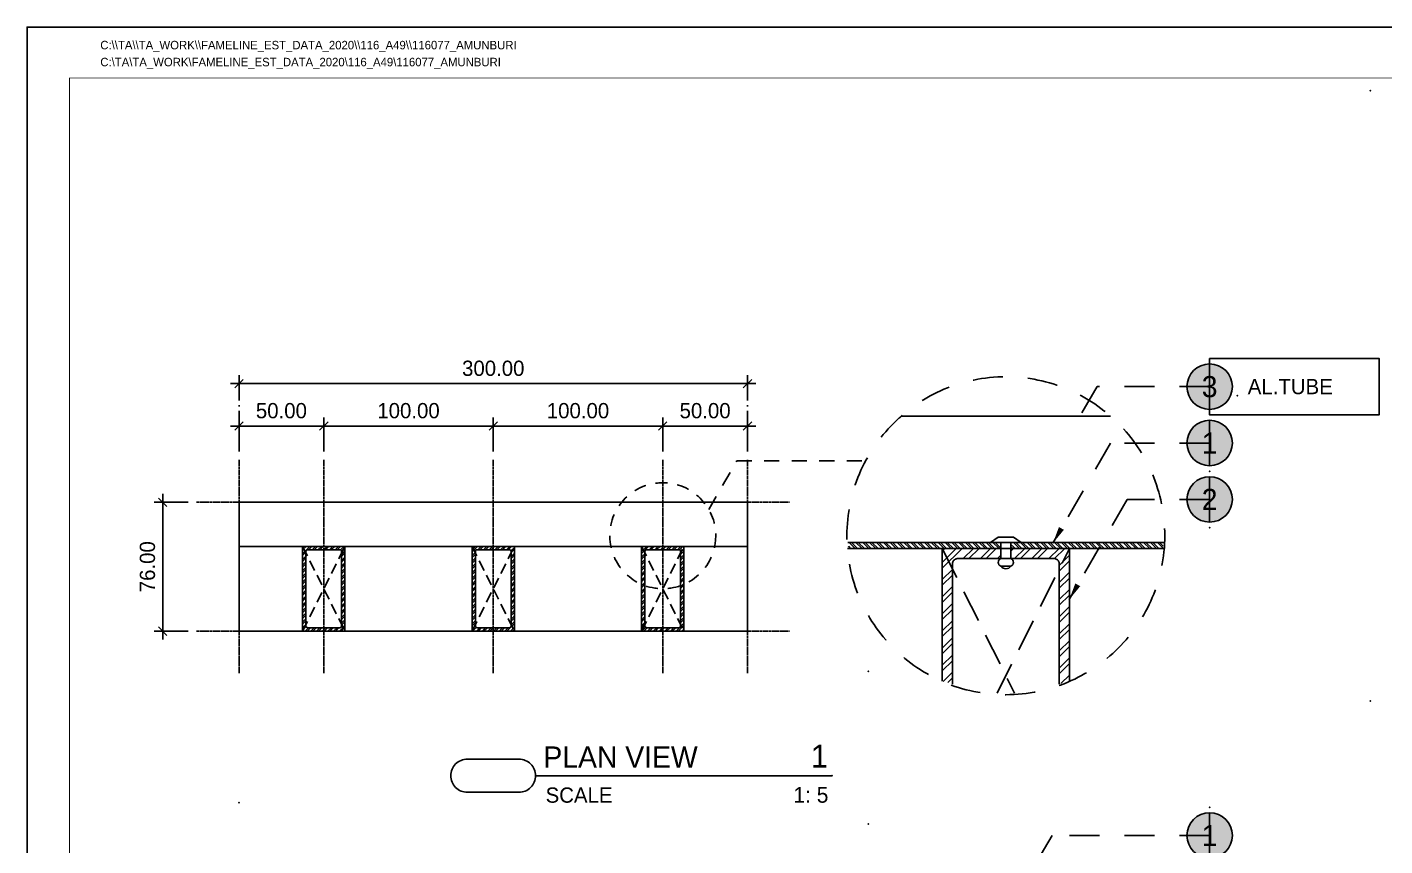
# Model space of a CAD drawing. Header units: millimetres. Extents: x -244126 to 368105, y -173968 to 259060.
# Drawn here: x -9482 to -8681, y 37426 to 37909 of the extents above; entities that cross this region are included whole.
import ezdxf
from ezdxf.enums import TextEntityAlignment as Align
from ezdxf.xclip import XClip

# ---------------------------------------------------------------- set-up
doc = ezdxf.new("R2010")
doc.units = ezdxf.units.MM
doc.header["$MEASUREMENT"] = 0
doc.header["$XCLIPFRAME"] = 0
for name, pattern in [('005_GG_TA_LINE', [13.75, 5, -1.25, 1.25, -1.25, 5]), ('ACAD_ISO04W100', [30, 24, -3, 0, -3]), ('BORDER2', [22.225, 6.35, -3.175, 6.35, -3.175, 0, -3.175]), ('CENTER', [2, 1.25, -0.25, 0.25, -0.25]), ('HIDDEN', [9.525, 6.35, -3.175]), ('TA_GL_000.00010', [0.000275, 0.0001, -2.5e-05, 2.5e-05, -2.5e-05, 0.0001]), ('TA_HL_001.00', [6.5, 3.55, -2.95]), ('TA_HL_002.00', [13, 7.1, -5.9]), ('TA_HL_003.00000', [19.5, 10.65, -8.85]), ('TA_HL_005.00000', [32.5, 17.75, -14.75])]:
    doc.linetypes.add(name, pattern=pattern)
for name, color, linetype in [('000 - D I M', 6, 'Continuous'), ('000 - GRID', 8, 'CENTER'), ('000 - H A T C H', 8, 'Continuous'), ('000 - H I D D E N', 7, 'Continuous'), ('000 - L I N E 0.1', 1, 'Continuous'), ('000 - SYMBOL CON', 1, 'Continuous'), ('000 - T E X T', 4, 'Continuous'), ('000 - TITLEBLOCK', 4, 'Continuous'), ('000 - WIPEOUT', 250, 'Continuous'), ('001 - ASCESSORIES', 1, 'Continuous'), ('002 - STRUCTURAL STEEL', 4, 'Continuous'), ('A04_TUBE SERIES', 7, 'Continuous')]:
    doc.layers.add(name, color=color, linetype=linetype)
doc.styles.add('BROWALLIA', font='BrowalliaUPC.ttf')
doc.styles.add('Cetury Gothic', font='GOTHIC.TTF')
doc.styles.add('CORDIA', font='cordia.shx')
doc.styles.add('MtXpl_BrowalliaUPC', font='BrowalliaUPC.ttf')
doc.styles.add('TA', font='Cordia New.ttf', dxfattribs={"height": 4.5})
doc.dimstyles.new('DIM E-E', dxfattribs={"dimscale": 2, "dimtxt": 0.18, "dimasz": 0.1, "dimexe": 0.1, "dimexo": 0.1, "dimgap": 0.09, "dimtad": 1, "dimtoh": 1, "dimzin": 0, "dimdsep": 46, "dimtxsty": 'CORDIA', "dimblk": 'OBLIQUE', "dimcen": 0.1, "dimdle": 0.1, "dimclrd": 40, "dimclre": 140, "dimclrt": 3, "dimadec": 0, "dimazin": 0, "dimtfac": 1, "dimtix": 1, "dimtmove": 2, "dimatfit": 3, "dimfxl": 1, "dimtolj": 1, "dimtzin": 0, "dimarcsym": 0})
pattern_1 = [(45, (7e-15, 37.5), (-1.6838, 1.6838), []), (45, (1.1225, 37.5), (-1.6838, 1.6838), [])]

# ---------------------------------------------------------------- blocks, each defined once
blk = doc.blocks.new('*U975')
at = {"color": 250}
blk.add_wipeout([(12.5, 0), (12.5, 50), (-12.5, 50), (-12.5, 0)], dxfattribs=at).dxf.layer = '000 - WIPEOUT'
at = {"layer": '000 - H I D D E N', "color": 8, "linetype": 'HIDDEN'}
for p, q in [((12.5, 0), (-12.5, 50)), ((12.5, 50), (-12.5, 0))]:
    blk.add_line(p, q, dxfattribs=at)
at = {"layer": '002 - STRUCTURAL STEEL', "color": 0}
blk.add_lwpolyline([(12.5, 0), (12.5, 50), (-12.5, 50), (-12.5, 0)], close=True, dxfattribs=at)
blk.add_lwpolyline([(10.5, 3), (10.5, 47, 0.414214), (9.5, 48), (-9.5, 48, 0.414214), (-10.5, 47), (-10.5, 3, 0.414214), (-9.5, 2), (9.5, 2, 0.414214)], format="xyb", close=True, dxfattribs=at)
at = {"layer": 'Defpoints', "color": 250}
blk.add_lwpolyline([(12.5, 0), (12.5, 50), (-12.5, 50), (-12.5, 0)], close=True, dxfattribs=at)
at = {"color": 250}
blk.add_wipeout([(12.5, 0), (12.5, 50), (-12.5, 50), (-12.5, 0)], dxfattribs=at).dxf.layer = '000 - WIPEOUT'
at = {"layer": '000 - H A T C H'}
h = blk.add_hatch(dxfattribs=at)
h.set_pattern_fill('ANSI32', color=256, scale=0.25)
h.set_pattern_definition(pattern_1)
h.paths.add_polyline_path([(12.5, 0), (12.5, 50), (-12.5, 50), (-12.5, 0)])
edge = h.paths.add_edge_path(flags=16)
edge.add_line((10.5, 3), (10.5, 47))
edge.add_arc((9.5, 47), 1, 360, 450)
edge.add_line((9.5, 48), (-9.5, 48))
edge.add_arc((-9.5, 47), 1, 90, 180)
edge.add_line((-10.5, 47), (-10.5, 3))
edge.add_arc((-9.5, 3), 1, 180, 270)
edge.add_line((-9.5, 2), (9.5, 2))
edge.add_arc((9.5, 3), 1, 270, 360)
at = {"layer": '000 - H I D D E N', "color": 8, "linetype": 'HIDDEN'}
for p, q in [((12.5, 0), (-12.5, 50)), ((12.5, 50), (-12.5, 0))]:
    blk.add_line(p, q, dxfattribs=at)
at = {"layer": '002 - STRUCTURAL STEEL', "color": 0}
blk.add_lwpolyline([(12.5, 0), (12.5, 50), (-12.5, 50), (-12.5, 0)], close=True, dxfattribs=at)
blk.add_lwpolyline([(10.5, 3), (10.5, 47, 0.414214), (9.5, 48), (-9.5, 48, 0.414214), (-10.5, 47), (-10.5, 3, 0.414214), (-9.5, 2), (9.5, 2, 0.414214)], format="xyb", close=True, dxfattribs=at)
at = {"layer": 'Defpoints', "color": 250}
blk.add_lwpolyline([(12.5, 0), (12.5, 50), (-12.5, 50), (-12.5, 0)], close=True, dxfattribs=at)
blk = doc.blocks.new('*U984')
at = {"color": 1}
blk.add_wipeout([(83.48, -11.8), (0, -11.8), (0, 13), (83.48, 13)], dxfattribs=at).dxf.layer = '000 - WIPEOUT'
at = {"layer": '000 - H A T C H'}
h = blk.add_hatch(dxfattribs=at)
h.set_pattern_fill('ANSI32', color=256, scale=0.1)
h.set_pattern_definition([(45, (-5731.1298, 1923.6273), (-0.67351921, 0.67351921), []), (45, (-5730.6808, 1923.6273), (-0.67351921, 0.67351921), [])])
h.paths.add_polyline_path([(0, -13), (83.48, -13), (83.48, -11.8), (0, -11.8)])
at = {"layer": '001 - ASCESSORIES', "color": 1}
blk.add_lwpolyline([(83.48, -11.8), (0, -11.8), (0, 13), (83.48, 13)], close=True, dxfattribs=at)
at = {"layer": '001 - ASCESSORIES', "color": 0}
blk.add_lwpolyline([(0, -13), (83.48, -13), (83.48, -11.8), (0, -11.8)], close=True, dxfattribs=at)
blk = doc.blocks.new('*U972')
at = {"color": 0}
blk.add_wipeout([(-150, 13), (150, 13), (150, -13), (-150, -13)], dxfattribs=at).dxf.layer = '000 - WIPEOUT'
at = {"layer": '002 - STRUCTURAL STEEL', "color": 0, "linetype": 'ByBlock'}
blk.add_lwpolyline([(-150, 13), (150, 13), (150, -13), (-150, -13)], close=True, dxfattribs=at)
blk = doc.blocks.new('*U973')
at = {"color": 250}
blk.add_wipeout([(12.5, 0), (12.5, 50), (-12.5, 50), (-12.5, 0)], dxfattribs=at).dxf.layer = '000 - WIPEOUT'
at = {"layer": '000 - H I D D E N', "color": 8, "linetype": 'HIDDEN'}
for p, q in [((12.5, 0), (-12.5, 50)), ((12.5, 50), (-12.5, 0))]:
    blk.add_line(p, q, dxfattribs=at)
at = {"layer": '002 - STRUCTURAL STEEL', "color": 0}
blk.add_lwpolyline([(12.5, 0), (12.5, 50), (-12.5, 50), (-12.5, 0)], close=True, dxfattribs=at)
blk.add_lwpolyline([(10.5, 3), (10.5, 47, 0.414214), (9.5, 48), (-9.5, 48, 0.414214), (-10.5, 47), (-10.5, 3, 0.414214), (-9.5, 2), (9.5, 2, 0.414214)], format="xyb", close=True, dxfattribs=at)
at = {"layer": 'Defpoints', "color": 250}
blk.add_lwpolyline([(12.5, 0), (12.5, 50), (-12.5, 50), (-12.5, 0)], close=True, dxfattribs=at)
at = {"color": 250}
blk.add_wipeout([(12.5, 0), (12.5, 50), (-12.5, 50), (-12.5, 0)], dxfattribs=at).dxf.layer = '000 - WIPEOUT'
at = {"layer": '000 - H A T C H'}
h = blk.add_hatch(dxfattribs=at)
h.set_pattern_fill('ANSI32', color=256, scale=0.25)
h.set_pattern_definition(pattern_1)
h.paths.add_polyline_path([(12.5, 0), (12.5, 50), (-12.5, 50), (-12.5, 0)])
edge = h.paths.add_edge_path(flags=16)
edge.add_line((10.5, 3), (10.5, 47))
edge.add_arc((9.5, 47), 1, 360, 450)
edge.add_line((9.5, 48), (-9.5, 48))
edge.add_arc((-9.5, 47), 1, 90, 180)
edge.add_line((-10.5, 47), (-10.5, 3))
edge.add_arc((-9.5, 3), 1, 180, 270)
edge.add_line((-9.5, 2), (9.5, 2))
edge.add_arc((9.5, 3), 1, 270, 360)
at = {"layer": '000 - H I D D E N', "color": 8, "linetype": 'HIDDEN'}
for p, q in [((12.5, 0), (-12.5, 50)), ((12.5, 50), (-12.5, 0))]:
    blk.add_line(p, q, dxfattribs=at)
at = {"layer": '002 - STRUCTURAL STEEL', "color": 0}
blk.add_lwpolyline([(12.5, 0), (12.5, 50), (-12.5, 50), (-12.5, 0)], close=True, dxfattribs=at)
blk.add_lwpolyline([(10.5, 3), (10.5, 47, 0.414214), (9.5, 48), (-9.5, 48, 0.414214), (-10.5, 47), (-10.5, 3, 0.414214), (-9.5, 2), (9.5, 2, 0.414214)], format="xyb", close=True, dxfattribs=at)
at = {"layer": 'Defpoints', "color": 250}
blk.add_lwpolyline([(12.5, 0), (12.5, 50), (-12.5, 50), (-12.5, 0)], close=True, dxfattribs=at)
blk = doc.blocks.new('*U974')
at = {"color": 250}
blk.add_wipeout([(12.5, 0), (12.5, 50), (-12.5, 50), (-12.5, 0)], dxfattribs=at).dxf.layer = '000 - WIPEOUT'
at = {"layer": '000 - H I D D E N', "color": 8, "linetype": 'HIDDEN'}
for p, q in [((12.5, 0), (-12.5, 50)), ((12.5, 50), (-12.5, 0))]:
    blk.add_line(p, q, dxfattribs=at)
at = {"layer": '002 - STRUCTURAL STEEL', "color": 0}
blk.add_lwpolyline([(12.5, 0), (12.5, 50), (-12.5, 50), (-12.5, 0)], close=True, dxfattribs=at)
blk.add_lwpolyline([(10.5, 3), (10.5, 47, 0.414214), (9.5, 48), (-9.5, 48, 0.414214), (-10.5, 47), (-10.5, 3, 0.414214), (-9.5, 2), (9.5, 2, 0.414214)], format="xyb", close=True, dxfattribs=at)
at = {"layer": 'Defpoints', "color": 250}
blk.add_lwpolyline([(12.5, 0), (12.5, 50), (-12.5, 50), (-12.5, 0)], close=True, dxfattribs=at)
at = {"color": 250}
blk.add_wipeout([(12.5, 0), (12.5, 50), (-12.5, 50), (-12.5, 0)], dxfattribs=at).dxf.layer = '000 - WIPEOUT'
at = {"layer": '000 - H A T C H'}
h = blk.add_hatch(dxfattribs=at)
h.set_pattern_fill('ANSI32', color=256, scale=0.25)
h.set_pattern_definition(pattern_1)
h.paths.add_polyline_path([(12.5, 0), (12.5, 50), (-12.5, 50), (-12.5, 0)])
edge = h.paths.add_edge_path(flags=16)
edge.add_line((10.5, 3), (10.5, 47))
edge.add_arc((9.5, 47), 1, 360, 450)
edge.add_line((9.5, 48), (-9.5, 48))
edge.add_arc((-9.5, 47), 1, 90, 180)
edge.add_line((-10.5, 47), (-10.5, 3))
edge.add_arc((-9.5, 3), 1, 180, 270)
edge.add_line((-9.5, 2), (9.5, 2))
edge.add_arc((9.5, 3), 1, 270, 360)
at = {"layer": '000 - H I D D E N', "color": 8, "linetype": 'HIDDEN'}
for p, q in [((12.5, 0), (-12.5, 50)), ((12.5, 50), (-12.5, 0))]:
    blk.add_line(p, q, dxfattribs=at)
at = {"layer": '002 - STRUCTURAL STEEL', "color": 0}
blk.add_lwpolyline([(12.5, 0), (12.5, 50), (-12.5, 50), (-12.5, 0)], close=True, dxfattribs=at)
blk.add_lwpolyline([(10.5, 3), (10.5, 47, 0.414214), (9.5, 48), (-9.5, 48, 0.414214), (-10.5, 47), (-10.5, 3, 0.414214), (-9.5, 2), (9.5, 2, 0.414214)], format="xyb", close=True, dxfattribs=at)
at = {"layer": 'Defpoints', "color": 250}
blk.add_lwpolyline([(12.5, 0), (12.5, 50), (-12.5, 50), (-12.5, 0)], close=True, dxfattribs=at)
blk = doc.blocks.new('_Oblique')
at = {"color": 0, "linetype": 'ByBlock', "lineweight": -2}
blk.add_line((-0.5, -0.5), (0.5, 0.5), dxfattribs=at)
blk = doc.blocks.new('*D3242')
at = {"layer": '000 - D I M', "color": 40, "lineweight": -2, "transparency": 16777216}
blk.add_line((-9361.94, 37673.98), (-9301.94, 37673.98), dxfattribs=at)
at = {"layer": '000 - D I M', "color": 140, "linetype": 'ACAD_ISO04W100', "lineweight": -2, "transparency": 16777216}
for p, q in [((-9356.94, 37658.98), (-9356.94, 37678.98)), ((-9306.94, 37658.98), (-9306.94, 37678.98))]:
    blk.add_line(p, q, dxfattribs=at)
at = {"layer": 'Defpoints', "color": 0, "transparency": 16777216}
for p in [(-9306.94, 37673.98), (-9356.94, 37653.98), (-9306.94, 37653.98)]:
    blk.add_point(p, dxfattribs=at)
at = {"layer": '000 - D I M', "color": 40, "lineweight": -2, "transparency": 16777216, "xscale": 5, "yscale": 5, "zscale": 5, "rotation": 180}
blk.add_blockref('_Oblique', (-9356.94, 37673.98), dxfattribs=at)
at = {"layer": '000 - D I M', "color": 40, "lineweight": -2, "transparency": 16777216, "xscale": 5, "yscale": 5, "zscale": 5}
blk.add_blockref('_Oblique', (-9306.94, 37673.98), dxfattribs=at)
at = {"layer": '000 - D I M', "color": 3, "transparency": 16777216, "insert": (-9331.94, 37682.98), "char_height": 9, "attachment_point": 5, "style": 'CORDIA'}
blk.add_mtext('\\A1;50.00', dxfattribs=at)
blk = doc.blocks.new('*D3243')
at = {"layer": '000 - D I M', "color": 40, "lineweight": -2, "transparency": 16777216}
blk.add_line((-9311.94, 37673.98), (-9201.94, 37673.98), dxfattribs=at)
at = {"layer": '000 - D I M', "color": 140, "linetype": 'ACAD_ISO04W100', "lineweight": -2, "transparency": 16777216}
for p, q in [((-9306.94, 37658.98), (-9306.94, 37678.98)), ((-9206.94, 37658.98), (-9206.94, 37678.98))]:
    blk.add_line(p, q, dxfattribs=at)
at = {"layer": 'Defpoints', "color": 0, "transparency": 16777216}
for p in [(-9206.94, 37673.98), (-9306.94, 37653.98), (-9206.94, 37653.98)]:
    blk.add_point(p, dxfattribs=at)
at = {"layer": '000 - D I M', "color": 40, "lineweight": -2, "transparency": 16777216, "xscale": 5, "yscale": 5, "zscale": 5, "rotation": 180}
blk.add_blockref('_Oblique', (-9306.94, 37673.98), dxfattribs=at)
at = {"layer": '000 - D I M', "color": 40, "lineweight": -2, "transparency": 16777216, "xscale": 5, "yscale": 5, "zscale": 5}
blk.add_blockref('_Oblique', (-9206.94, 37673.98), dxfattribs=at)
at = {"layer": '000 - D I M', "color": 3, "transparency": 16777216, "insert": (-9256.94, 37682.98), "char_height": 9, "attachment_point": 5, "style": 'CORDIA'}
blk.add_mtext('\\A1;100.00', dxfattribs=at)
blk = doc.blocks.new('*D3244')
at = {"layer": '000 - D I M', "color": 40, "lineweight": -2, "transparency": 16777216}
blk.add_line((-9211.94, 37673.98), (-9101.94, 37673.98), dxfattribs=at)
at = {"layer": '000 - D I M', "color": 140, "linetype": 'ACAD_ISO04W100', "lineweight": -2, "transparency": 16777216}
for p, q in [((-9206.94, 37658.98), (-9206.94, 37678.98)), ((-9106.94, 37658.98), (-9106.94, 37678.98))]:
    blk.add_line(p, q, dxfattribs=at)
at = {"layer": 'Defpoints', "color": 0, "transparency": 16777216}
for p in [(-9106.94, 37673.98), (-9206.94, 37653.98), (-9106.94, 37653.98)]:
    blk.add_point(p, dxfattribs=at)
at = {"layer": '000 - D I M', "color": 40, "lineweight": -2, "transparency": 16777216, "xscale": 5, "yscale": 5, "zscale": 5, "rotation": 180}
blk.add_blockref('_Oblique', (-9206.94, 37673.98), dxfattribs=at)
at = {"layer": '000 - D I M', "color": 40, "lineweight": -2, "transparency": 16777216, "xscale": 5, "yscale": 5, "zscale": 5}
blk.add_blockref('_Oblique', (-9106.94, 37673.98), dxfattribs=at)
at = {"layer": '000 - D I M', "color": 3, "transparency": 16777216, "insert": (-9156.94, 37682.98), "char_height": 9, "attachment_point": 5, "style": 'CORDIA'}
blk.add_mtext('\\A1;100.00', dxfattribs=at)
blk = doc.blocks.new('*D3245')
at = {"layer": '000 - D I M', "color": 40, "lineweight": -2, "transparency": 16777216}
blk.add_line((-9111.94, 37673.98), (-9051.94, 37673.98), dxfattribs=at)
at = {"layer": '000 - D I M', "color": 140, "linetype": 'ACAD_ISO04W100', "lineweight": -2, "transparency": 16777216}
for p, q in [((-9106.94, 37658.98), (-9106.94, 37678.98)), ((-9056.94, 37658.98), (-9056.94, 37678.98))]:
    blk.add_line(p, q, dxfattribs=at)
at = {"layer": 'Defpoints', "color": 0, "transparency": 16777216}
for p in [(-9056.94, 37673.98), (-9106.94, 37653.98), (-9056.94, 37653.98)]:
    blk.add_point(p, dxfattribs=at)
at = {"layer": '000 - D I M', "color": 40, "lineweight": -2, "transparency": 16777216, "xscale": 5, "yscale": 5, "zscale": 5, "rotation": 180}
blk.add_blockref('_Oblique', (-9106.94, 37673.98), dxfattribs=at)
at = {"layer": '000 - D I M', "color": 40, "lineweight": -2, "transparency": 16777216, "xscale": 5, "yscale": 5, "zscale": 5}
blk.add_blockref('_Oblique', (-9056.94, 37673.98), dxfattribs=at)
at = {"layer": '000 - D I M', "color": 3, "transparency": 16777216, "insert": (-9081.94, 37682.98), "char_height": 9, "attachment_point": 5, "style": 'CORDIA'}
blk.add_mtext('\\A1;50.00', dxfattribs=at)
blk = doc.blocks.new('*D3246')
at = {"layer": '000 - D I M', "color": 40, "lineweight": -2, "transparency": 16777216}
blk.add_line((-9401.94, 37633.98), (-9401.94, 37547.98), dxfattribs=at)
at = {"layer": '000 - D I M', "color": 140, "linetype": 'ACAD_ISO04W100', "lineweight": -2, "transparency": 16777216}
for p, q in [((-9386.94, 37628.98), (-9406.94, 37628.98)), ((-9386.94, 37552.98), (-9406.94, 37552.98))]:
    blk.add_line(p, q, dxfattribs=at)
at = {"layer": 'Defpoints', "color": 0, "transparency": 16777216}
for p in [(-9381.94, 37628.98), (-9401.94, 37552.98), (-9381.94, 37552.98)]:
    blk.add_point(p, dxfattribs=at)
at = {"layer": '000 - D I M', "color": 40, "lineweight": -2, "transparency": 16777216, "xscale": 5, "yscale": 5, "zscale": 5}
for p, rotation in [((-9401.94, 37628.98), 90), ((-9401.94, 37552.98), 270)]:
    blk.add_blockref('_Oblique', p, dxfattribs=dict(at, rotation=rotation))
at = {"layer": '000 - D I M', "color": 3, "transparency": 16777216, "insert": (-9410.94, 37590.98), "char_height": 9, "attachment_point": 5, "rotation": 90, "style": 'CORDIA'}
blk.add_mtext('\\A1;76.00', dxfattribs=at)
blk = doc.blocks.new('*D3247')
at = {"layer": '000 - D I M', "color": 40, "lineweight": -2, "transparency": 16777216}
blk.add_line((-9361.94, 37698.98), (-9051.94, 37698.98), dxfattribs=at)
at = {"layer": '000 - D I M', "color": 140, "linetype": 'ACAD_ISO04W100', "lineweight": -2, "transparency": 16777216}
for p, q in [((-9356.94, 37658.98), (-9356.94, 37703.98)), ((-9056.94, 37658.98), (-9056.94, 37703.98))]:
    blk.add_line(p, q, dxfattribs=at)
at = {"layer": 'Defpoints', "color": 0, "transparency": 16777216}
for p in [(-9056.94, 37698.98), (-9356.94, 37653.98), (-9056.94, 37653.98)]:
    blk.add_point(p, dxfattribs=at)
at = {"layer": '000 - D I M', "color": 40, "lineweight": -2, "transparency": 16777216, "xscale": 5, "yscale": 5, "zscale": 5, "rotation": 180}
blk.add_blockref('_Oblique', (-9356.94, 37698.98), dxfattribs=at)
at = {"layer": '000 - D I M', "color": 40, "lineweight": -2, "transparency": 16777216, "xscale": 5, "yscale": 5, "zscale": 5}
blk.add_blockref('_Oblique', (-9056.94, 37698.98), dxfattribs=at)
at = {"layer": '000 - D I M', "color": 3, "transparency": 16777216, "insert": (-9206.94, 37707.98), "char_height": 9, "attachment_point": 5, "style": 'CORDIA'}
blk.add_mtext('\\A1;300.00', dxfattribs=at)
blk = doc.blocks.new('A$Cfd196da9')
at = {"color": 0, "linetype": 'ByBlock', "const_width": 0.1}
blk.add_lwpolyline([(-143.5, -98), (96.5, -98), (96.5, 99), (-143.5, 99)], close=True, dxfattribs=at)
blk = doc.blocks.new('*U1674')
for p in [(792.5, 1012.5), (792.5, 652.5)]:
    blk.add_point(p)
at = {"linetype": '005_GG_TA_LINE'}
blk.add_point((125, 592.5), dxfattribs=at)
at = {"layer": '000 - L I N E 0.1', "color": 21, "linetype": 'Continuous'}
blk.add_lwpolyline([(35.6, 1050), (0, 1050), (0, 1014.4)], dxfattribs=at)
at = {"layer": '000 - TITLEBLOCK', "color": 250}
blk.add_lwpolyline([(0, 0), (1485, 0), (1485, 1050), (0, 1050)], close=True, dxfattribs=at)
at = {"layer": '000 - T E X T', "color": 3, "xscale": 5, "yscale": 5, "zscale": 5}
blk.add_blockref('A$Cfd196da9', (742.5, 525), dxfattribs=at)
at = {"color": 4, "style": 'TA'}
blk.add_attdef('PAPER_SIZE', text='', height=6.25, dxfattribs=at).set_placement((1421.5, 24.94), align=Align.MIDDLE_RIGHT)
blk.add_attdef('SCALE_SIZE', text='', height=6.25, dxfattribs=at).set_placement((1433.78, 25.07), align=Align.MIDDLE_LEFT)
at = {"layer": '000 - T E X T', "color": 250, "style": 'TA'}
for tag, height, p in [('SUPERLINK', 5, (43.16, 1039.41)), ('NAMEFILE', 5, (43.16, 1029.41)), ('SC', 100, (8.41, 938.03))]:
    blk.add_attdef(tag, text='', height=height, dxfattribs=at).set_placement(p, align=Align.MIDDLE_LEFT)
at = {"layer": '000 - T E X T', "color": 4, "style": 'TA'}
for tag, height, p in [('NAME_JOB_1', 5, (1309.16, 845.63)), ('NAME_JOB_2', 5, (1309.16, 834.72)), ('NAME_PROJECT_1', 7.5, (1234.52, 797.42)), ('NAME_PROJECT_2', 7.5, (1234.52, 778.92)), ('NAME_PROJECT_3', 7.5, (1234.52, 760.42)), ('CODE_VALUE_1', 4.75, (1302.87, 722.8)), ('CODE_VALUE_2', 4.75, (1302.87, 707.8)), ('PART_NAME_VALUE_1', 4.75, (1302.87, 689.69)), ('PART_NAME_VALUE_2', 4.75, (1302.87, 674.69)), ('PART_NAME_VALUE_3', 4.75, (1302.87, 659.69)), ('MATTERIAL_VALUE_1', 9, (1304.89, 642.26)), ('SPEC_VALUE', 9, (1304.89, 621.71)), ('THICKNESS_VALUE', 9, (1304.89, 601.32)), ('COATING_VALUE_1', 9, (1304.89, 581.25)), ('COATING_VALUE_2', 9, (1304.89, 561.18)), ('NAME_TITLE_1', 6, (1236.27, 194.04)), ('NAME_TITLE_2', 6, (1236.27, 177.39)), ('NAME_TITLE_3', 6, (1236.27, 160.74)), ('DRAWING_NO1', 6, (1236.53, 82.29)), ('DRAWING_NO2', 6, (1236.53, 62.29))]:
    blk.add_attdef(tag, text='', height=height, dxfattribs=at).set_placement(p, align=Align.MIDDLE_LEFT)
for tag, p in [('NAME_DAFT', (1383.53, 340.54)), ('NAME_CHECKED', (1383.53, 306.49)), ('NAME_DESIGNER', (1383.53, 273.03)), ('NAME_DESIGN_MGR', (1383.53, 237.79))]:
    blk.add_attdef(tag, text='', height=9, dxfattribs=at).set_placement(p, align=Align.MIDDLE_CENTER)
for tag, p, height in [('REV', (1383.82, 125.62), 9.38), ('NAME_REMARK', (138.21, 43.26), 10)]:
    blk.add_attdef(tag, p, '', height=height, dxfattribs=at)
at = {"layer": '000 - T E X T', "color": 4, "style": 'Cetury Gothic'}
for tag, p in [('SHEET_NO.', (1403.95, 84.99)), ('TOTAL_SHEET_NO.', (1402.41, 44.1))]:
    blk.add_attdef(tag, text='', height=9, dxfattribs=at).set_placement(p, align=Align.CENTER)
blk = doc.blocks.new('*U985')
at = {"color": 0}
blk.add_wipeout([(-0.001, -0.0015), (-0.001, 0.0015), (0, 0.003), (0, -0.003)], dxfattribs=at).dxf.layer = '000 - WIPEOUT'
blk.add_wipeout([(0.0032, 0.001), (0.0032, -0.001), (0, -0.001), (0, 0.001)]).dxf.layer = '000 - WIPEOUT'
at = {"layer": '001 - ASCESSORIES', "color": 0}
for p, q in [((0.0032, 0.001), (0, 0.001)), ((0.0032, -0.001), (0, -0.001))]:
    blk.add_line(p, q, dxfattribs=at)
blk.add_lwpolyline([(-0.001, -0.0015), (-0.001, 0.0015), (0, 0.003), (0, -0.003)], close=True, dxfattribs=at)
blk.add_lwpolyline([(0.0047, -0.001), (0.0047, 0.001, -0.5), (0.0047, -0.001, -0.666667), (0.0032, -0.001), (0.0032, 0.001, -0.666667), (0.0047, 0.001)], format="xyb", dxfattribs=at)
blk = doc.blocks.new('000 - ARROW FOR SYMBOL')
at = {"layer": '000 - SYMBOL CON', "color": 0, "linetype": 'HIDDEN'}
blk.add_solid([(1.29, 1.57), (0, 0), (0.71, 1.9)], dxfattribs=at)
blk = doc.blocks.new('*U986')
h = blk.add_hatch(color=250)
h.dxf.hatch_style = 1
edge = h.paths.add_edge_path()
edge.add_arc((0, 0), 2.68, 0, 360)
for p in [(0, 3.33), (0, -3.33)]:
    blk.add_point(p)
at = {"layer": '000 - SYMBOL CON', "color": 0, "linetype": 'ByBlock'}
for points in [[(0, 0), (-11.68, 0), (-18.49, -11.81)], [(-11.68, 0), (-11.68, 0), (-18.49, -11.81)]]:
    blk.add_lwpolyline(points, dxfattribs=at)
at = {"layer": '000 - SYMBOL CON', "color": 2}
blk.add_circle((0, 0), 2.68, dxfattribs=at)
at = {"layer": 'Defpoints', "color": 250}
blk.add_line((0, -2.68), (0, 2.68), dxfattribs=at)
at = {"layer": '000 - SYMBOL CON', "color": 0}
blk.add_blockref('000 - ARROW FOR SYMBOL', (-18.49, -11.81), dxfattribs=at)
blk.add_blockref('000 - ARROW FOR SYMBOL', (-18.49, -11.81), dxfattribs=at)
at = {"layer": '000 - T E X T', "style": 'BROWALLIA'}
blk.add_attdef('NO.CODE', text='', height=2.5, dxfattribs=at).set_placement((0, 0), align=Align.MIDDLE_CENTER)
blk = doc.blocks.new('*U988')
h = blk.add_hatch(color=250)
h.dxf.hatch_style = 1
edge = h.paths.add_edge_path()
edge.add_arc((0, 0), 2.68, 0, 360)
for p in [(0, 3.33), (0, -3.33)]:
    blk.add_point(p)
at = {"layer": '000 - SYMBOL CON', "color": 0, "linetype": 'ByBlock'}
for points in [[(0, 0), (-9.74, 0), (-16.56, -11.81)], [(-9.74, 0), (-9.74, 0), (-16.56, -11.81)]]:
    blk.add_lwpolyline(points, dxfattribs=at)
at = {"layer": '000 - SYMBOL CON', "color": 2}
blk.add_circle((0, 0), 2.68, dxfattribs=at)
at = {"layer": 'Defpoints', "color": 250}
blk.add_line((0, -2.68), (0, 2.68), dxfattribs=at)
at = {"layer": '000 - SYMBOL CON', "color": 0}
blk.add_blockref('000 - ARROW FOR SYMBOL', (-16.56, -11.81), dxfattribs=at)
blk.add_blockref('000 - ARROW FOR SYMBOL', (-16.56, -11.81), dxfattribs=at)
at = {"layer": '000 - T E X T', "style": 'BROWALLIA'}
blk.add_attdef('NO.CODE', text='', height=2.5, dxfattribs=at).set_placement((0, 0), align=Align.MIDDLE_CENTER)
blk = doc.blocks.new('*U987')
h = blk.add_hatch(color=250)
h.dxf.hatch_style = 1
edge = h.paths.add_edge_path()
edge.add_arc((0, 0), 2.68, 0, 360)
for p in [(0, 3.33), (0, -3.33)]:
    blk.add_point(p)
at = {"layer": '000 - SYMBOL CON', "color": 0, "linetype": 'ByBlock'}
for points in [[(0, 0), (-18.6, 0), (-25.42, -11.81)], [(-18.6, 0), (-18.6, 0), (-25.42, -11.81)]]:
    blk.add_lwpolyline(points, dxfattribs=at)
at = {"layer": '000 - SYMBOL CON', "color": 2}
blk.add_circle((0, 0), 2.68, dxfattribs=at)
at = {"layer": 'Defpoints', "color": 250}
blk.add_line((0, -2.68), (0, 2.68), dxfattribs=at)
at = {"layer": '000 - SYMBOL CON', "color": 0}
blk.add_blockref('000 - ARROW FOR SYMBOL', (-25.42, -11.81), dxfattribs=at)
blk.add_blockref('000 - ARROW FOR SYMBOL', (-25.42, -11.81), dxfattribs=at)
at = {"layer": '000 - T E X T', "style": 'BROWALLIA'}
blk.add_attdef('NO.CODE', text='', height=2.5, dxfattribs=at).set_placement((0, 0), align=Align.MIDDLE_CENTER)
blk = doc.blocks.new('*U3121')
h = blk.add_hatch(color=250)
h.dxf.hatch_style = 1
edge = h.paths.add_edge_path()
edge.add_arc((0, 0), 2.68, 0, 360)
for p in [(0, 0), (3.26, -1.08)]:
    blk.add_point(p)
at = {"layer": '000 - SYMBOL CON', "color": 0, "linetype": 'ByBlock'}
for points in [[(0, 0), (-13.29, 0), (-23.45, -17.59)], [(-13.29, 0), (-13.29, 0), (-23.45, -17.59)]]:
    blk.add_lwpolyline(points, dxfattribs=at)
at = {"layer": '000 - SYMBOL CON', "color": 2}
blk.add_circle((0, 0), 2.68, dxfattribs=at)
at = {"layer": 'Defpoints', "color": 250}
blk.add_line((0, -2.68), (0, 2.68), dxfattribs=at)
blk.add_lwpolyline([(0, 3.33), (20, 3.33), (20, -3.33), (0, -3.33)], close=True, dxfattribs=at)
at = {"layer": '000 - SYMBOL CON', "color": 0}
blk.add_blockref('000 - ARROW FOR SYMBOL', (-23.45, -17.59), dxfattribs=at)
blk.add_blockref('000 - ARROW FOR SYMBOL', (-23.45, -17.59), dxfattribs=at)
at = {"layer": '000 - T E X T', "style": 'BROWALLIA'}
blk.add_attdef('NO.CODE', text='', height=2.5, dxfattribs=at).set_placement((0, 0), align=Align.MIDDLE_CENTER)
at = {"layer": '000 - T E X T', "style": 'TA'}
blk.add_attdef('NAME1', (4.5, -0.89), '', height=1.8, dxfattribs=at)
blk = doc.blocks.new('*U864')
at = {"color": 4}
blk.add_line((-4.26, 5.7), (-39.26, 5.7), dxfattribs=at)
at = {"linetype": 'TA_GL_000.00010'}
blk.add_point((0, 18), dxfattribs=at)
for p in [(-4.26, 5.7), (0, 0)]:
    blk.add_point(p)
at = {"layer": '000 - SYMBOL CON', "color": 0, "linetype": 'ByBlock'}
blk.add_lwpolyline([(-47.3, 7.66, 0.414214), (-49.26, 5.7, 0.414214), (-47.3, 3.74), (-41.22, 3.74, 0.414214), (-39.26, 5.7, 0.414214), (-41.22, 7.66)], format="xyb", close=True, dxfattribs=at)
at = {"color": 4, "linetype": 'BORDER2', "style": 'Cetury Gothic'}
blk.add_text('SCALE', height=1.8, dxfattribs=at).set_placement((-38.07, 2.51))
at = {"color": 0, "style": 'TA'}
for tag, p in [('HEADING2', (-38.33, 10.65)), ('HEADING', (-38.33, 6.65))]:
    blk.add_attdef(tag, p, '', height=2.5, dxfattribs=at)
for tag, height, p in [('LO', 2.7, (-4.76, 6.65)), ('SC', 1.85, (-4.7, 2.51))]:
    blk.add_attdef(tag, text='', height=height, dxfattribs=at).set_placement(p, align=Align.RIGHT)
at = {"layer": '000 - T E X T', "color": 0, "style": 'MtXpl_BrowalliaUPC'}
blk.add_attdef('NO.CODE', text='', height=2, dxfattribs=at).set_placement((-44.26, 5.7), align=Align.MIDDLE_CENTER)
blk = doc.blocks.new('*U971')
at = {"color": 3}
blk.add_point((0, -76), dxfattribs=at)
at = {"layer": '000 - GRID', "color": 0, "linetype": 'ByBlock'}
blk.add_line((0, 25), (0, -101), dxfattribs=at)
at = {"layer": '000 - GRID', "color": 0}
blk.add_point((0, 0), dxfattribs=at)
at = {"style": 'TA', "flags": 1}
blk.add_attdef('LOCATION', (6, 6), '', height=4.5, dxfattribs=at)
blk = doc.blocks.new('*U548')
at = {"color": 3}
blk.add_point((0, -300), dxfattribs=at)
at = {"layer": '000 - GRID', "color": 0, "linetype": 'ByBlock'}
blk.add_line((0, 25), (0, -325), dxfattribs=at)
at = {"layer": '000 - GRID', "color": 0}
blk.add_point((0, 0), dxfattribs=at)
at = {"style": 'TA', "flags": 1}
blk.add_attdef('LOCATION', (6, 6), '', height=4.5, dxfattribs=at)

msp = doc.modelspace()

# ---------------------------------------------------------------- block references
at = {"layer": '000 - T E X T', "color": 2, "linetype": 'TA_HL_001.00', "ltscale": 2.5, "xscale": 5, "yscale": 5, "zscale": 5}
for name, p, values in [('*U3121', (-8784.2834, 37697.19832), {'NAME1': 'AL.TUBE', 'NO.CODE': '3'}), ('*U987', (-8784.2834, 37432.44104), {'NO.CODE': '1'})]:
    msp.add_blockref(name, p, dxfattribs=at).add_auto_attribs(values)
at = {"layer": '000 - T E X T', "xscale": 5, "yscale": 5, "zscale": 5}
msp.add_blockref('*U864', (-8985.69949, 37439.19943), dxfattribs=at).add_auto_attribs({'HEADING': 'PLAN VIEW', 'LO': '1', 'SC': '1: 5'})
at = {"layer": 'A04_TUBE SERIES', "color": 3, "rotation": 180}
msp.add_blockref('*U975', (-9106.93983, 37602.98203), dxfattribs=at)
at = {"layer": 'A04_TUBE SERIES', "color": 3}
ref = msp.add_blockref('*U975', (-8904.5031, 37601.75031), dxfattribs=dict(at, xscale=3, yscale=3, zscale=3, rotation=180))
XClip(ref).set_block_clipping_path([(4.448593331, -33.4406462301), (12.9853814166, -30.9340190836), (20.4701711269, -26.1238368145), (26.2965893133, -19.3997917829), (29.9926142255, -11.306626128), (31.2588159062, -2.4999999992), (29.9926142255, 6.3066261297), (26.2965893133, 14.3997917846), (20.4701711269, 21.1238368161), (12.9853814166, 25.9340190852), (4.448593331, 28.4406462317), (-4.4485933293, 28.4406462317), (-12.9853814149, 25.9340190852), (-20.4701711252, 21.1238368161), (-26.2965893117, 14.3997917846), (-29.9926142239, 6.3066261297), (-31.2588159045, -2.4999999992), (-29.9926142239, -11.306626128), (-26.2965893117, -19.3997917829), (-20.4701711252, -26.1238368145), (-12.9853814149, -30.9340190836), (-4.4485933293, -33.4406462301)])

# ---------------------------------------------------------------- dimensions: what is measured, and where the dimension line sits
at = {"layer": '000 - D I M', "color": 3}
for base, p1, p2, picture, middle in [((-9056.93983, 37698.98203), (-9356.93983, 37653.98203), (-9056.93983, 37653.98203), '*D3247', (-9206.93983, 37707.98203)), ((-9306.93983, 37673.98203), (-9356.93983, 37653.98203), (-9306.93983, 37653.98203), '*D3242', (-9331.93983, 37682.98203)), ((-9206.93983, 37673.98203), (-9306.93983, 37653.98203), (-9206.93983, 37653.98203), '*D3243', (-9256.93983, 37682.98203)), ((-9106.93983, 37673.98203), (-9206.93983, 37653.98203), (-9106.93983, 37653.98203), '*D3244', (-9156.93983, 37682.98203)), ((-9056.93983, 37673.98203), (-9106.93983, 37653.98203), (-9056.93983, 37653.98203), '*D3245', (-9081.93983, 37682.98203))]:
    dim = msp.add_linear_dim(base=base, p1=p1, p2=p2, dimstyle='DIM E-E', override={"dimscale": 50}, dxfattribs=at)
    dim.commit()
    dim.dimension.update_dxf_attribs({"geometry": picture, "text_midpoint": middle})
dim = msp.add_linear_dim(base=(-9401.93983, 37552.98203), p1=(-9381.93983, 37628.98203), p2=(-9381.93983, 37552.98203), angle=90, dimstyle='DIM E-E', override={"dimscale": 50}, dxfattribs=at)
dim.commit()
dim.dimension.update_dxf_attribs({"geometry": '*D3246', "text_midpoint": (-9410.93983, 37590.98203)})

# ---------------------------------------------------------------- next in the draw order: linework, layer by layer
at = {"layer": 'A04_TUBE SERIES', "color": 3}
msp.add_lwpolyline([(-9356.93983, 37552.98203), (-9056.93983, 37552.98203), (-9056.93983, 37628.98203), (-9356.93983, 37628.98203)], close=True, dxfattribs=at)

# ---------------------------------------------------------------- next in the draw order: block references
ref = msp.add_blockref('*U984', (-8779.28027, 37640.75031), dxfattribs=dict(at, xscale=-3, yscale=3, zscale=3))
XClip(ref).set_block_clipping_path([(46.189535471, 20.4406462301), (54.7263235566, 17.9340190836), (62.2111132669, 13.1238368145), (68.0375314533, 6.3997917829), (71.7335563655, -1.693373872), (72.9997580462, -10.5000000008), (71.7335563655, -19.3066261297), (68.0375314533, -27.3997917846), (62.2111132669, -34.1238368161), (54.7263235566, -38.9340190852), (46.189535471, -41.4406462317), (37.2923488107, -41.4406462317), (28.7555607251, -38.9340190852), (21.2707710148, -34.1238368161), (15.4443528283, -27.3997917846), (11.7483279161, -19.3066261297), (10.4821262355, -10.5000000008), (11.7483279161, -1.693373872), (15.4443528283, 6.3997917829), (21.2707710148, 13.1238368145), (28.7555607251, 17.9340190836), (37.2923488107, 20.4406462301)])

# ---------------------------------------------------------------- next in the draw order: block references
at = {"layer": '000 - T E X T', "color": 2, "linetype": 'TA_HL_001.00', "ltscale": 2.5, "xscale": 5, "yscale": 5, "zscale": 5}
for name, p, values in [('*U986', (-8784.2834, 37663.94217), {'NO.CODE': '1'}), ('*U988', (-8784.2834, 37630.68602), {'NO.CODE': '2'})]:
    msp.add_blockref(name, p, dxfattribs=at).add_auto_attribs(values)
at = {"layer": '001 - ASCESSORIES', "color": 1}
msp.add_blockref('*U972', (-9206.93983, 37615.98203), dxfattribs=at)

# ---------------------------------------------------------------- next in the draw order: linework, layer by layer
at = {"layer": '000 - SYMBOL CON', "color": 2, "linetype": 'TA_HL_005.00000', "ltscale": 0.5}
msp.add_lwpolyline([(-9079.82249, 37624.79907), (-9063.31508, 37653.39075), (-8987.24151, 37653.39075)], dxfattribs=at)
at = {"layer": '000 - SYMBOL CON', "color": 2, "linetype": 'TA_HL_002.00'}
msp.add_circle((-9106.93983, 37609.25031), 31.25882, dxfattribs=at)

# ---------------------------------------------------------------- next in the draw order: block references
at = {"layer": '000 - GRID'}
for p in [(-9356.93983, 37628.98203), (-9106.93983, 37628.98203), (-9056.93983, 37628.98203)]:
    msp.add_blockref('*U971', p, dxfattribs=at)
at = {"layer": '000 - GRID', "rotation": 90}
msp.add_blockref('*U548', (-9356.93983, 37628.98203), dxfattribs=at)
at = {"layer": 'A04_TUBE SERIES', "color": 3, "rotation": 180}
for name, p in [('*U973', (-9306.93983, 37602.98203)), ('*U974', (-9206.93983, 37602.98203))]:
    msp.add_blockref(name, p, dxfattribs=at)

# ---------------------------------------------------------------- next in the draw order: block references
at = {"color": 2, "linetype": 'TA_HL_003.00000'}
ref = msp.add_blockref('*U1674', (-9481.93983, 36859.28063), dxfattribs=at)
ref.add_attrib('SUPERLINK', 'C:\\\\TA\\\\TA_WORK\\\\FAMELINE_EST_DATA_2020\\\\116_A49\\\\116077_AMUNBURI', dxfattribs={"layer": '000 - T E X T', "color": 250, "height": 5, "style": 'TA'}).set_placement((-9438.77824, 37898.69398), align=Align.MIDDLE_LEFT)
ref.add_attrib('NAMEFILE', 'C:\\TA\\TA_WORK\\FAMELINE_EST_DATA_2020\\116_A49\\116077_AMUNBURI', dxfattribs={"layer": '000 - T E X T', "color": 250, "height": 5, "style": 'TA'}).set_placement((-9438.77824, 37888.69287), align=Align.MIDDLE_LEFT)
at = {"layer": '000 - GRID'}
for p in [(-9306.93983, 37628.98203), (-9206.93983, 37628.98203)]:
    msp.add_blockref('*U971', p, dxfattribs=at)
at = {"layer": '000 - GRID', "rotation": 90}
msp.add_blockref('*U548', (-9356.93983, 37552.98203), dxfattribs=at)

# ---------------------------------------------------------------- next in the draw order: block references
at = {"layer": '001 - ASCESSORIES', "xscale": 3000, "yscale": 3000, "zscale": 3000, "rotation": 270}
msp.add_blockref('*U985', (-8904.5031, 37605.35031), dxfattribs=at)

# ---------------------------------------------------------------- next in the draw order: linework, layer by layer
at = {"layer": '000 - SYMBOL CON', "color": 2, "linetype": 'TA_HL_005.00000'}
msp.add_circle((-8904.5031, 37609.25031), 93.77645, dxfattribs=at)
at = {"layer": 'A04_TUBE SERIES', "color": 3}
msp.add_lwpolyline([(-8811.02705, 37601.75031), (-8997.97915, 37601.75031)], dxfattribs=at)

doc.saveas('drawing.dxf')
